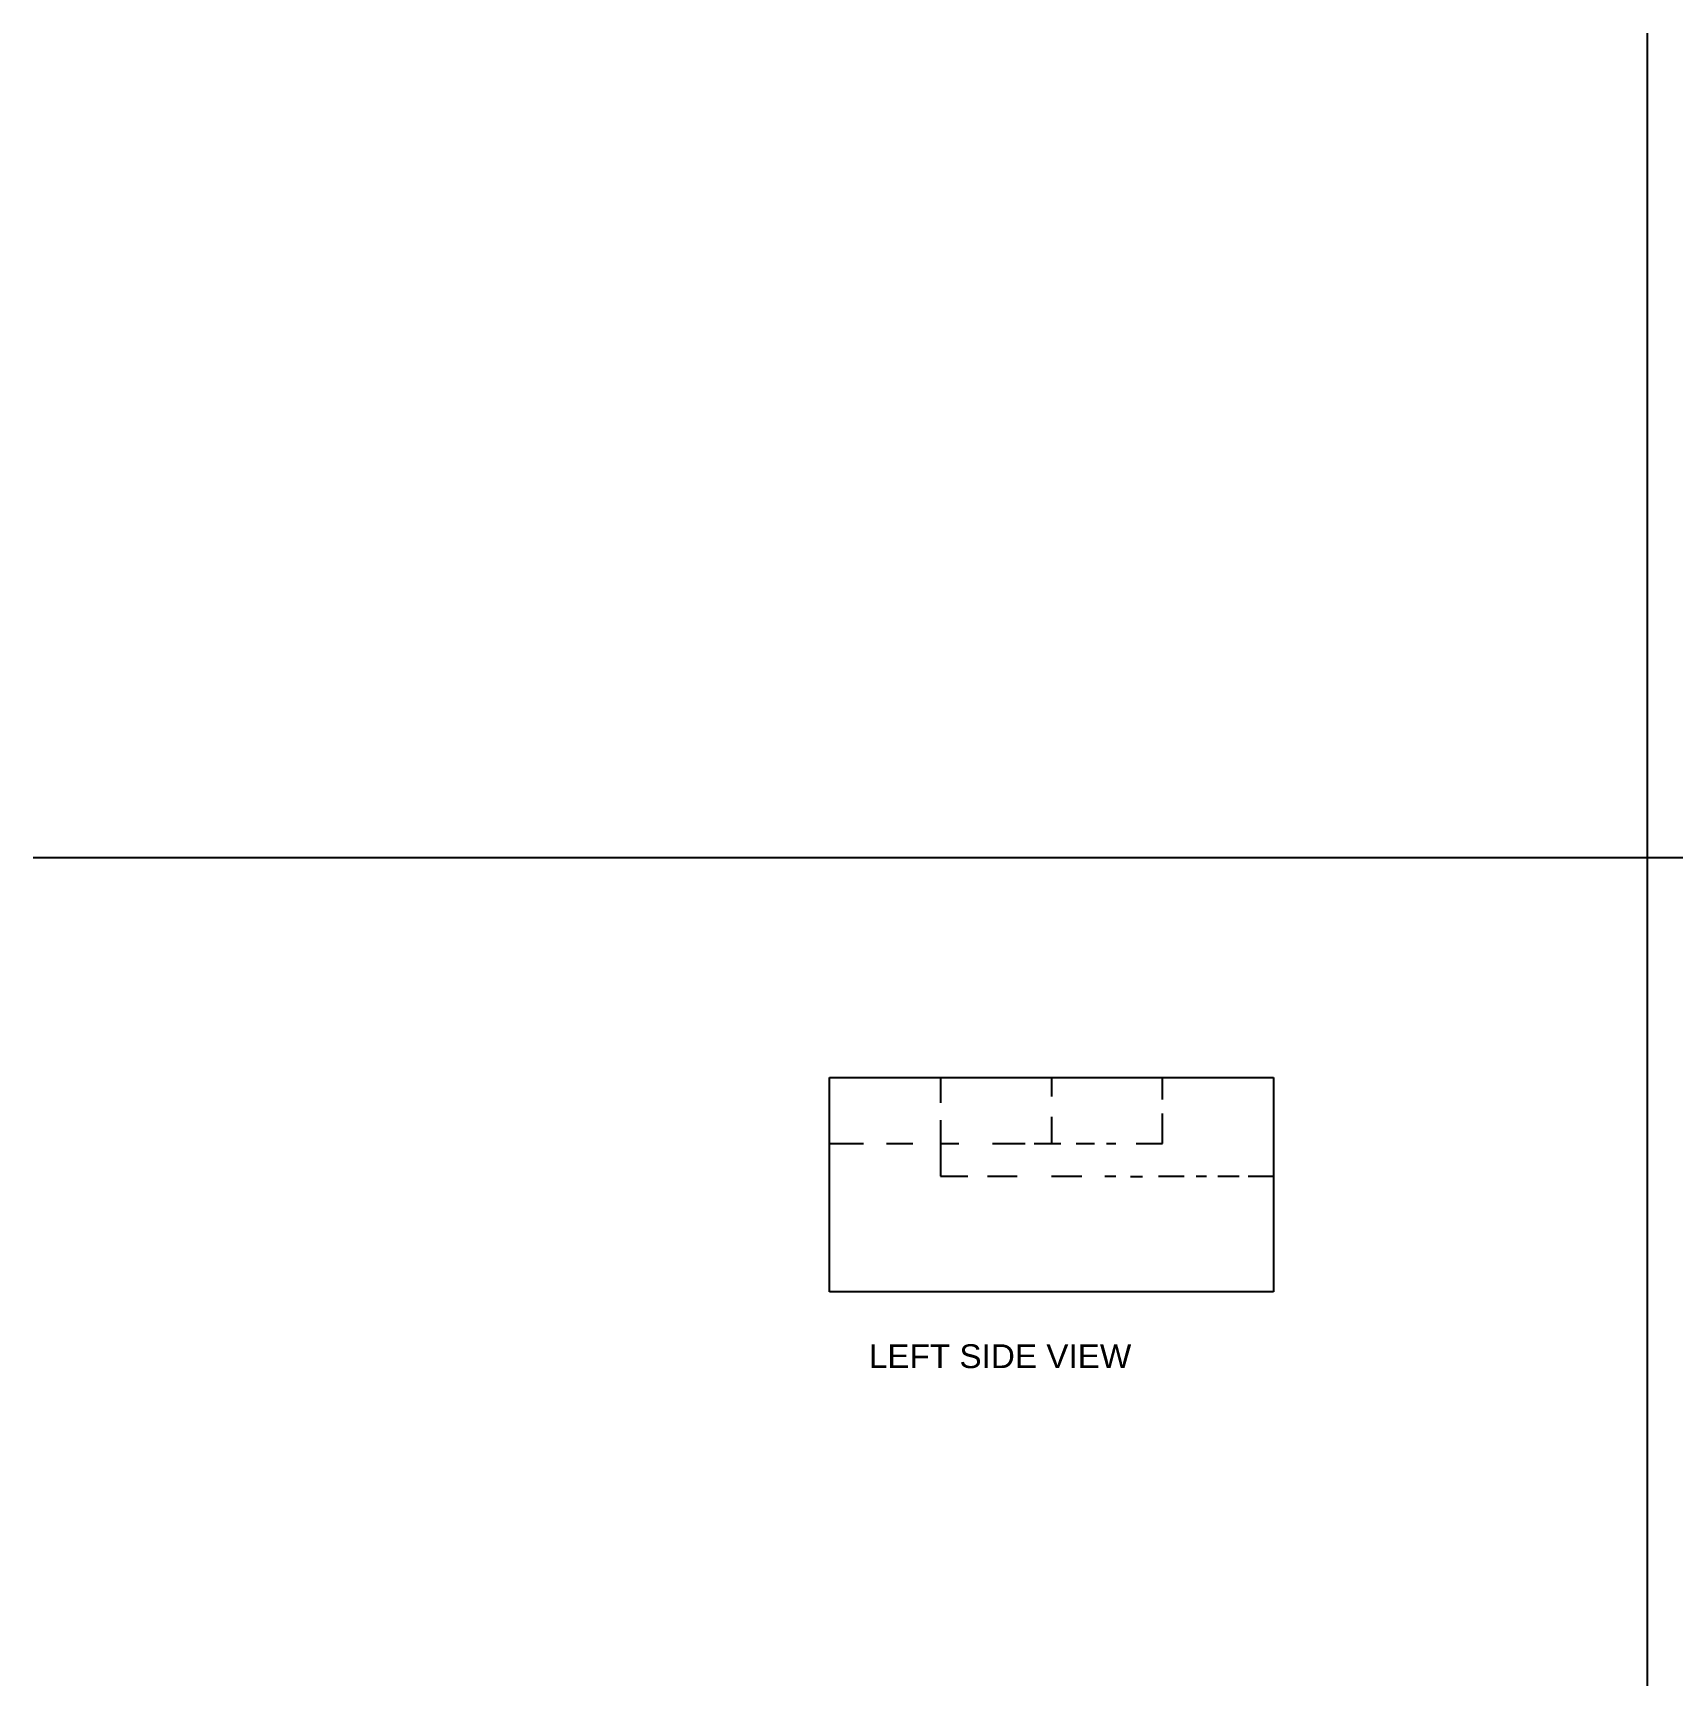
# Model space of a CAD drawing. Header units: millimetres. Extents: x 2885.3 to 2973, y 2149.1 to 2199.5.
# Drawn here: x 2885.28 to 2919.71, y 2149.11 to 2183.81 of the extents above; entities that cross this region are included whole.
import ezdxf

# ---------------------------------------------------------------- set-up
doc = ezdxf.new("R2010")
doc.units = ezdxf.units.MM
doc.styles.get("Standard").update_dxf_attribs({"font": 'Arial.ttf'})

msp = doc.modelspace()

# ---------------------------------------------------------------- linework, layer by layer
for p, q in [((2919.17429, 2183.80923), (2919.17429, 2149.10895)), ((2885.28033, 2166.4991), (2972.98837, 2166.4991)), ((2902.00585, 2161.88333), (2904.33585, 2161.88333)), ((2902.00585, 2157.38333), (2902.00585, 2161.88333)), ((2904.33585, 2161.88333), (2906.66585, 2161.88333)), ((2904.33585, 2161.88333), (2904.33585, 2161.35367)), ((2906.66585, 2161.88333), (2908.99585, 2161.88333)), ((2906.66585, 2161.88333), (2906.66585, 2161.48306)), ((2908.99585, 2161.88333), (2911.32585, 2161.88333)), ((2908.99585, 2161.42405), (2908.99585, 2161.88333)), ((2911.32585, 2161.88333), (2911.32585, 2157.38333)), ((2904.33585, 2160.98901), (2904.33585, 2160.49497)), ((2906.66585, 2161.05959), (2906.66585, 2160.49497)), ((2908.99585, 2160.49497), (2908.99585, 2161.12778)), ((2902.00585, 2160.49497), (2902.72061, 2160.49497)), ((2903.20313, 2160.49497), (2903.75627, 2160.49497)), ((2904.33585, 2160.49497), (2904.72131, 2160.49497)), ((2904.33585, 2160.49497), (2904.33585, 2160.08326)), ((2905.42743, 2160.49497), (2906.11002, 2160.49497)), ((2906.29833, 2160.49497), (2906.86323, 2160.49497)), ((2906.86323, 2160.49497), (2906.86323, 2160.49497)), ((2907.18099, 2160.49497), (2907.18099, 2160.49497)), ((2907.18099, 2160.49497), (2907.56936, 2160.49497)), ((2907.81651, 2160.49497), (2908.01657, 2160.49497)), ((2908.01657, 2160.49497), (2908.01657, 2160.49497)), ((2908.44025, 2160.49497), (2908.88746, 2160.49497)), ((2908.88746, 2160.49497), (2908.99585, 2160.49497)), ((2904.33585, 2160.08326), (2904.33585, 2159.81271)), ((2904.33585, 2159.81271), (2904.90961, 2159.81271)), ((2905.32151, 2159.81271), (2905.94526, 2159.81271)), ((2906.66316, 2159.81271), (2907.29868, 2159.81271)), ((2907.7812, 2159.81271), (2908.01657, 2159.81271)), ((2908.32631, 2159.80252), (2908.57827, 2159.80252)), ((2908.911, 2159.81271), (2909.45237, 2159.81271)), ((2909.70459, 2159.80992), (2909.91948, 2159.80992)), ((2910.15849, 2159.81271), (2910.33503, 2159.81271)), ((2910.33503, 2159.81271), (2910.60571, 2159.81271)), ((2910.79401, 2159.81271), (2911.32585, 2159.81271)), ((2911.32585, 2157.38333), (2902.00585, 2157.38333))]:
    msp.add_line(p, q)

# ---------------------------------------------------------------- texts
at = {"insert": (2902.8299, 2156.28179), "char_height": 0.5, "attachment_point": 1}
msp.add_mtext_dynamic_manual_height_columns('LEFT SIDE VIEW', width=7.5750351, gutter_width=12.5, heights=[0], dxfattribs=at)

doc.saveas('drawing.dxf')
